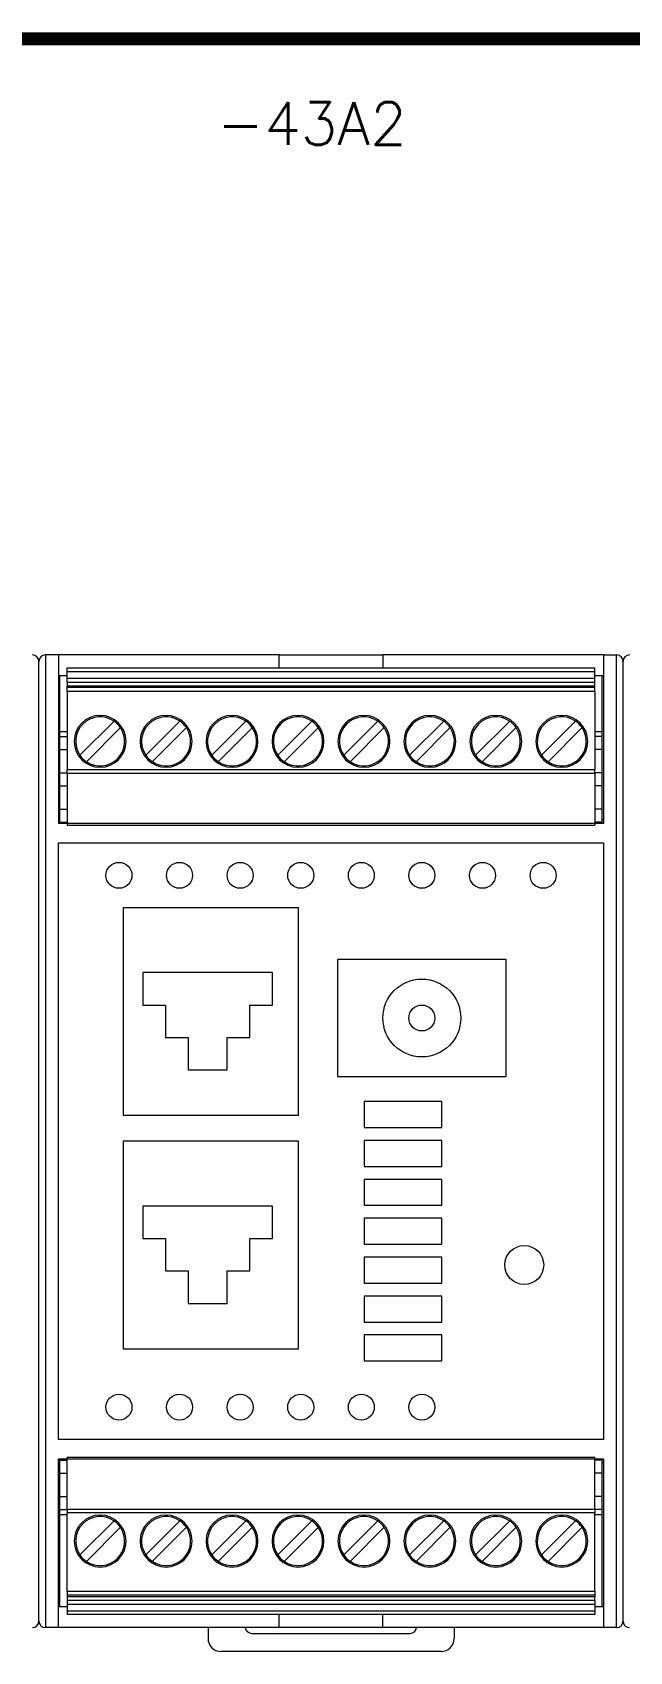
# Model space of a CAD drawing. Extents: x -2993 to 3661, y -4147 to -1441.
# Drawn here: x -1993.1 to -1947.1, y -2703.5 to -2578.7 of the extents above; entities that cross this region are included whole.
import ezdxf
from ezdxf.enums import TextEntityAlignment as Align

# ---------------------------------------------------------------- set-up
doc = ezdxf.new("R2010")
doc.units = 0
doc.header["$LTSCALE"] = 0.1
doc.header["$MEASUREMENT"] = 0
doc.layers.get('0').update_dxf_attribs({"linetype": 'CONTINUOUS'})
doc.layers.add('DIM', color=5, linetype='CONTINUOUS')
doc.styles.get("Standard").update_dxf_attribs({"font": 'simplex.shx'})

msp = doc.modelspace()

# ---------------------------------------------------------------- linework, layer by layer
at = {"color": 7, "linetype": 'Continuous', "lineweight": 13}
for p, q in [((-1991.14, -2626.67), (-1992.14, -2626.67)), ((-1992.14, -2626.67), (-1992.14, -2701.67)), ((-1991.14, -2626.67), (-1991.14, -2639.67)), ((-1974.14, -2626.67), (-1991.14, -2626.67)), ((-1974.14, -2627.67), (-1974.14, -2626.67)), ((-1974.14, -2626.67), (-1966.14, -2626.67)), ((-1949.14, -2626.67), (-1966.14, -2626.67)), ((-1966.14, -2626.67), (-1966.14, -2627.67)), ((-1949.14, -2626.67), (-1949.14, -2639.67)), ((-1949.14, -2626.67), (-1948.14, -2626.67)), ((-1948.14, -2701.67), (-1948.14, -2626.67)), ((-1992.64, -2632.32), (-1992.64, -2627.17)), ((-1992.64, -2701.17), (-1992.64, -2627.17)), ((-1992.64, -2632.32), (-1992.64, -2627.17)), ((-1992.64, -2701.17), (-1992.64, -2627.17)), ((-1992.64, -2701.17), (-1992.64, -2627.17)), ((-1992.64, -2701.17), (-1992.64, -2627.17)), ((-1990.46, -2627.67), (-1949.82, -2627.67)), ((-1990.46, -2627.97), (-1990.46, -2627.67)), ((-1949.82, -2627.97), (-1990.46, -2627.97)), ((-1990.46, -2628.47), (-1990.46, -2627.97)), ((-1949.82, -2627.97), (-1949.82, -2627.67)), ((-1949.82, -2628.47), (-1949.82, -2627.97)), ((-1947.64, -2632.32), (-1947.64, -2627.17)), ((-1947.64, -2701.17), (-1947.64, -2627.17)), ((-1947.64, -2701.17), (-1947.64, -2627.17)), ((-1947.64, -2701.17), (-1947.64, -2627.17)), ((-1947.64, -2632.32), (-1947.64, -2627.17)), ((-1947.64, -2701.17), (-1947.64, -2627.17)), ((-1947.64, -2632.32), (-1947.64, -2627.17)), ((-1947.64, -2701.17), (-1947.64, -2627.17)), ((-1947.64, -2701.17), (-1947.64, -2627.17)), ((-1947.64, -2701.17), (-1947.64, -2627.17)), ((-1991.14, -2628.27), (-1990.46, -2628.27)), ((-1991.04, -2628.27), (-1991.04, -2639.37)), ((-1990.46, -2628.47), (-1949.82, -2628.47)), ((-1990.46, -2628.77), (-1990.46, -2628.47)), ((-1990.46, -2628.77), (-1949.82, -2628.77)), ((-1990.46, -2628.77), (-1990.46, -2629.08)), ((-1949.82, -2629.08), (-1990.46, -2629.08)), ((-1990.46, -2629.19), (-1990.46, -2629.08)), ((-1949.82, -2629.19), (-1990.46, -2629.19)), ((-1990.46, -2629.49), (-1990.46, -2629.19)), ((-1949.82, -2628.27), (-1949.14, -2628.27)), ((-1949.82, -2628.77), (-1949.82, -2628.47)), ((-1949.82, -2629.08), (-1949.82, -2628.77)), ((-1949.82, -2629.19), (-1949.82, -2629.08)), ((-1949.82, -2629.49), (-1949.82, -2629.19)), ((-1949.24, -2639.37), (-1949.24, -2628.27)), ((-1949.82, -2629.49), (-1990.46, -2629.49)), ((-1990.46, -2629.49), (-1990.46, -2635.51)), ((-1949.82, -2629.49), (-1949.82, -2635.51)), ((-1989.48, -2634.41), (-1986.85, -2631.78)), ((-1984.4, -2634.41), (-1981.77, -2631.78)), ((-1979.32, -2634.41), (-1976.69, -2631.78)), ((-1974.24, -2634.41), (-1971.61, -2631.78)), ((-1969.16, -2634.41), (-1966.53, -2631.78)), ((-1964.08, -2634.41), (-1961.45, -2631.78)), ((-1959, -2634.41), (-1956.37, -2631.78)), ((-1953.92, -2634.41), (-1951.29, -2631.78)), ((-1991.04, -2632.57), (-1990.46, -2632.57)), ((-1991.04, -2632.97), (-1990.46, -2632.97)), ((-1986.35, -2632.28), (-1988.98, -2634.91)), ((-1981.27, -2632.28), (-1983.9, -2634.91)), ((-1976.19, -2632.28), (-1978.82, -2634.91)), ((-1971.11, -2632.28), (-1973.74, -2634.91)), ((-1966.03, -2632.28), (-1968.66, -2634.91)), ((-1960.95, -2632.28), (-1963.58, -2634.91)), ((-1955.87, -2632.28), (-1958.5, -2634.91)), ((-1950.79, -2632.28), (-1953.42, -2634.91)), ((-1949.82, -2632.57), (-1949.24, -2632.57)), ((-1949.24, -2632.97), (-1949.82, -2632.97)), ((-1991.04, -2633.97), (-1990.46, -2633.97)), ((-1949.24, -2633.97), (-1949.82, -2633.97)), ((-1990.46, -2635.51), (-1949.82, -2635.51)), ((-1990.46, -2635.81), (-1990.46, -2635.51)), ((-1949.82, -2635.81), (-1949.82, -2635.51)), ((-1991.04, -2635.77), (-1990.46, -2635.77)), ((-1991.04, -2636.77), (-1990.46, -2636.77)), ((-1949.82, -2635.81), (-1990.46, -2635.81)), ((-1990.46, -2635.81), (-1990.46, -2639.79)), ((-1949.24, -2635.77), (-1949.82, -2635.77)), ((-1949.82, -2635.81), (-1949.82, -2639.79)), ((-1949.24, -2636.77), (-1949.82, -2636.77)), ((-1991.04, -2638.57), (-1990.46, -2638.57)), ((-1949.24, -2638.57), (-1949.82, -2638.57)), ((-1991.14, -2639.37), (-1991.04, -2639.37)), ((-1949.14, -2639.67), (-1991.14, -2639.67)), ((-1991.04, -2639.37), (-1991.04, -2639.67)), ((-1991.04, -2639.57), (-1990.46, -2639.57)), ((-1990.46, -2639.79), (-1949.82, -2639.79)), ((-1949.24, -2639.57), (-1949.82, -2639.57)), ((-1949.24, -2639.37), (-1949.14, -2639.37)), ((-1949.24, -2639.67), (-1949.24, -2639.37)), ((-1991.14, -2641.17), (-1949.14, -2641.17)), ((-1991.14, -2687.17), (-1991.14, -2641.17)), ((-1949.14, -2641.17), (-1949.14, -2687.17)), ((-1986.14, -2646.17), (-1986.14, -2662.17)), ((-1986.14, -2646.17), (-1986.14, -2662.17)), ((-1972.64, -2646.17), (-1986.14, -2646.17)), ((-1972.64, -2646.17), (-1986.14, -2646.17)), ((-1972.64, -2662.17), (-1972.64, -2646.17)), ((-1972.64, -2662.17), (-1972.64, -2646.17)), ((-1956.64, -2650.17), (-1969.64, -2650.17)), ((-1969.64, -2650.17), (-1969.64, -2659.17)), ((-1956.64, -2659.17), (-1956.64, -2650.17)), ((-1984.64, -2651.17), (-1984.64, -2653.67)), ((-1974.64, -2651.17), (-1984.64, -2651.17)), ((-1974.64, -2653.67), (-1974.64, -2651.17)), ((-1984.64, -2653.67), (-1982.89, -2653.67)), ((-1982.89, -2653.67), (-1982.89, -2656.17)), ((-1976.39, -2656.17), (-1976.39, -2653.67)), ((-1976.39, -2653.67), (-1974.64, -2653.67)), ((-1982.89, -2656.17), (-1981.14, -2656.17)), ((-1981.14, -2656.17), (-1981.14, -2658.67)), ((-1978.14, -2658.67), (-1978.14, -2656.17)), ((-1978.14, -2656.17), (-1976.39, -2656.17)), ((-1981.14, -2658.67), (-1978.14, -2658.67)), ((-1969.64, -2659.17), (-1956.64, -2659.17)), ((-1961.59, -2661.11), (-1967.59, -2661.11)), ((-1967.59, -2661.11), (-1967.59, -2663.11)), ((-1961.59, -2663.11), (-1961.59, -2661.11)), ((-1986.14, -2662.17), (-1972.64, -2662.17)), ((-1986.14, -2662.17), (-1972.64, -2662.17)), ((-1972.64, -2664.17), (-1986.14, -2664.17)), ((-1972.64, -2664.17), (-1986.14, -2664.17)), ((-1986.14, -2664.17), (-1986.14, -2680.17)), ((-1986.14, -2664.17), (-1986.14, -2680.17)), ((-1972.64, -2680.17), (-1972.64, -2664.17)), ((-1972.64, -2680.17), (-1972.64, -2664.17)), ((-1967.59, -2663.11), (-1961.59, -2663.11)), ((-1961.59, -2664.11), (-1967.59, -2664.11)), ((-1967.59, -2664.11), (-1967.59, -2666.11)), ((-1961.59, -2666.11), (-1961.59, -2664.11)), ((-1967.59, -2666.11), (-1961.59, -2666.11)), ((-1961.59, -2667.11), (-1967.59, -2667.11)), ((-1967.59, -2667.11), (-1967.59, -2669.11)), ((-1961.59, -2669.11), (-1961.59, -2667.11)), ((-1974.64, -2669.17), (-1984.64, -2669.17)), ((-1984.64, -2669.17), (-1984.64, -2671.67)), ((-1974.64, -2671.67), (-1974.64, -2669.17)), ((-1967.59, -2669.11), (-1961.59, -2669.11)), ((-1961.59, -2670.11), (-1967.59, -2670.11)), ((-1967.59, -2670.11), (-1967.59, -2672.11)), ((-1961.59, -2672.11), (-1961.59, -2670.11)), ((-1984.64, -2671.67), (-1982.89, -2671.67)), ((-1982.89, -2671.67), (-1982.89, -2674.17)), ((-1976.39, -2674.17), (-1976.39, -2671.67)), ((-1976.39, -2671.67), (-1974.64, -2671.67)), ((-1967.59, -2672.11), (-1961.59, -2672.11)), ((-1982.89, -2674.17), (-1981.14, -2674.17)), ((-1981.14, -2674.17), (-1981.14, -2676.67)), ((-1978.14, -2676.67), (-1978.14, -2674.17)), ((-1978.14, -2674.17), (-1976.39, -2674.17)), ((-1961.59, -2673.11), (-1967.59, -2673.11)), ((-1967.59, -2673.11), (-1967.59, -2675.11)), ((-1961.59, -2675.11), (-1961.59, -2673.11)), ((-1992.64, -2701.17), (-1992.64, -2674.67)), ((-1992.64, -2701.17), (-1992.64, -2674.67)), ((-1992.64, -2701.17), (-1992.64, -2674.67)), ((-1967.59, -2675.11), (-1961.59, -2675.11)), ((-1947.64, -2701.17), (-1947.64, -2674.67)), ((-1947.64, -2701.17), (-1947.64, -2674.67)), ((-1947.64, -2701.17), (-1947.64, -2674.67)), ((-1947.64, -2701.17), (-1947.64, -2674.67)), ((-1947.64, -2701.17), (-1947.64, -2674.67)), ((-1981.14, -2676.67), (-1978.14, -2676.67)), ((-1961.59, -2676.11), (-1967.59, -2676.11)), ((-1967.59, -2676.11), (-1967.59, -2678.11)), ((-1961.59, -2678.11), (-1961.59, -2676.11)), ((-1967.59, -2678.11), (-1961.59, -2678.11)), ((-1961.59, -2679.11), (-1967.59, -2679.11)), ((-1967.59, -2679.11), (-1967.59, -2681.11)), ((-1961.59, -2681.11), (-1961.59, -2679.11)), ((-1986.14, -2680.17), (-1972.64, -2680.17)), ((-1986.14, -2680.17), (-1972.64, -2680.17)), ((-1967.59, -2681.11), (-1961.59, -2681.11)), ((-1949.14, -2687.17), (-1991.14, -2687.17)), ((-1991.14, -2688.67), (-1949.14, -2688.67)), ((-1991.14, -2701.67), (-1991.14, -2688.67)), ((-1991.04, -2688.97), (-1991.14, -2688.97)), ((-1991.04, -2688.67), (-1991.04, -2688.97)), ((-1991.04, -2688.77), (-1990.46, -2688.77)), ((-1991.04, -2688.97), (-1991.04, -2700.07)), ((-1949.82, -2688.55), (-1990.46, -2688.55)), ((-1990.46, -2692.53), (-1990.46, -2688.55)), ((-1949.82, -2692.53), (-1949.82, -2688.55)), ((-1949.24, -2688.77), (-1949.82, -2688.77)), ((-1949.24, -2688.97), (-1949.24, -2688.67)), ((-1949.14, -2688.97), (-1949.24, -2688.97)), ((-1949.24, -2700.07), (-1949.24, -2688.97)), ((-1949.14, -2688.67), (-1949.14, -2701.67)), ((-1991.04, -2689.77), (-1990.46, -2689.77)), ((-1949.24, -2689.77), (-1949.82, -2689.77)), ((-1991.04, -2691.57), (-1990.46, -2691.57)), ((-1949.24, -2691.57), (-1949.82, -2691.57)), ((-1991.04, -2692.57), (-1990.46, -2692.57)), ((-1990.46, -2692.97), (-1991.04, -2692.97)), ((-1990.46, -2692.53), (-1949.82, -2692.53)), ((-1990.46, -2692.53), (-1990.46, -2692.83)), ((-1949.82, -2692.83), (-1990.46, -2692.83)), ((-1990.46, -2698.85), (-1990.46, -2692.83)), ((-1949.82, -2692.53), (-1949.82, -2692.83)), ((-1949.24, -2692.57), (-1949.82, -2692.57)), ((-1949.82, -2698.85), (-1949.82, -2692.83)), ((-1949.24, -2692.97), (-1949.82, -2692.97)), ((-1989.48, -2696.07), (-1986.85, -2693.44)), ((-1986.35, -2693.94), (-1988.98, -2696.57)), ((-1984.4, -2696.07), (-1981.77, -2693.44)), ((-1981.27, -2693.94), (-1983.9, -2696.57)), ((-1979.32, -2696.07), (-1976.69, -2693.44)), ((-1976.19, -2693.94), (-1978.82, -2696.57)), ((-1974.24, -2696.07), (-1971.61, -2693.44)), ((-1971.11, -2693.94), (-1973.74, -2696.57)), ((-1969.16, -2696.07), (-1966.53, -2693.44)), ((-1966.03, -2693.94), (-1968.66, -2696.57)), ((-1964.08, -2696.07), (-1961.45, -2693.44)), ((-1960.95, -2693.94), (-1963.58, -2696.57)), ((-1959, -2696.07), (-1956.37, -2693.44)), ((-1955.87, -2693.94), (-1958.5, -2696.57)), ((-1953.92, -2696.07), (-1951.29, -2693.44)), ((-1950.79, -2693.94), (-1953.42, -2696.57)), ((-1990.46, -2698.85), (-1949.82, -2698.85)), ((-1990.46, -2698.85), (-1990.46, -2699.15)), ((-1990.46, -2699.15), (-1949.82, -2699.15)), ((-1990.46, -2699.15), (-1990.46, -2699.27)), ((-1949.82, -2698.85), (-1949.82, -2699.15)), ((-1949.82, -2699.15), (-1949.82, -2699.27)), ((-1990.46, -2700.07), (-1991.14, -2700.07)), ((-1990.46, -2699.27), (-1949.82, -2699.27)), ((-1990.46, -2699.27), (-1990.46, -2699.58)), ((-1949.82, -2699.58), (-1990.46, -2699.58)), ((-1990.46, -2699.58), (-1990.46, -2699.88)), ((-1949.82, -2699.88), (-1990.46, -2699.88)), ((-1990.46, -2699.88), (-1990.46, -2700.37)), ((-1990.46, -2700.37), (-1949.82, -2700.37)), ((-1990.46, -2700.37), (-1990.46, -2700.67)), ((-1949.82, -2699.58), (-1949.82, -2699.27)), ((-1949.82, -2699.58), (-1949.82, -2699.88)), ((-1949.82, -2699.88), (-1949.82, -2700.37)), ((-1949.14, -2700.07), (-1949.82, -2700.07)), ((-1949.82, -2700.37), (-1949.82, -2700.67)), ((-1991.14, -2701.67), (-1992.14, -2701.67)), ((-1974.14, -2701.67), (-1991.14, -2701.67)), ((-1949.82, -2700.67), (-1990.46, -2700.67)), ((-1979.61, -2701.67), (-1979.61, -2702.52)), ((-1974.14, -2701.67), (-1974.14, -2700.67)), ((-1966.14, -2701.67), (-1974.14, -2701.67)), ((-1966.14, -2701.67), (-1966.14, -2700.67)), ((-1949.14, -2701.67), (-1966.14, -2701.67)), ((-1960.66, -2701.67), (-1960.66, -2702.52)), ((-1948.14, -2701.67), (-1949.14, -2701.67)), ((-1976.24, -2702.12), (-1964.04, -2702.12)), ((-1961.66, -2703.52), (-1978.61, -2703.52))]:
    msp.add_line(p, q, dxfattribs=at)
for centre, radius in [((-1986.47, -2643.67), 1), ((-1981.8, -2643.67), 1), ((-1977.14, -2643.67), 1), ((-1972.47, -2643.67), 1), ((-1967.8, -2643.67), 1), ((-1963.14, -2643.67), 1), ((-1958.47, -2643.67), 1), ((-1953.8, -2643.67), 1), ((-1963.14, -2654.67), 3), ((-1963.14, -2654.67), 1), ((-1955.25, -2673.71), 1.5), ((-1986.47, -2684.67), 1), ((-1981.8, -2684.67), 1), ((-1977.14, -2684.67), 1), ((-1972.47, -2684.67), 1), ((-1967.8, -2684.67), 1), ((-1963.14, -2684.67), 1)]:
    msp.add_circle(centre, radius, dxfattribs=at)
for centre, radius, start, end in [((-1993.14, -2627.17), 0.5, 0, 89.9998), ((-1992.14, -2627.17), 0.5, 90.0002, 179.9998), ((-1948.14, -2627.17), 0.5, 0, 89.9998), ((-1947.14, -2627.17), 0.5, 90.0002, 179.9998), ((-1987.92, -2633.34), 2, 90, 270), ((-1987.92, -2633.34), 1.89, 55.6634, 135), ((-1987.92, -2633.34), 2, 270, 90), ((-1987.92, -2633.34), 1.89, 34.3365, 55.6635), ((-1982.84, -2633.34), 2, 90, 270), ((-1982.84, -2633.34), 1.89, 55.6634, 135), ((-1982.84, -2633.34), 2, 270, 90), ((-1982.84, -2633.34), 1.89, 34.3365, 55.6635), ((-1977.76, -2633.34), 2, 90, 270), ((-1977.76, -2633.34), 1.89, 55.6634, 135), ((-1977.76, -2633.34), 2, 270, 90), ((-1977.76, -2633.34), 1.89, 34.3365, 55.6635), ((-1972.68, -2633.34), 2, 90, 270), ((-1972.68, -2633.34), 1.89, 55.6634, 135), ((-1972.68, -2633.34), 2, 270, 90), ((-1972.68, -2633.34), 1.89, 34.3365, 55.6635), ((-1967.6, -2633.34), 2, 90, 270), ((-1967.6, -2633.34), 1.89, 55.6634, 135), ((-1967.6, -2633.34), 2, 270, 90), ((-1967.6, -2633.34), 1.89, 34.3365, 55.6635), ((-1962.52, -2633.34), 2, 90, 270), ((-1962.52, -2633.34), 1.89, 55.6634, 135), ((-1962.52, -2633.34), 2, 270, 90), ((-1962.52, -2633.34), 1.89, 34.3365, 55.6635), ((-1957.44, -2633.34), 2, 90, 270), ((-1957.44, -2633.34), 1.89, 55.6634, 135), ((-1957.44, -2633.34), 2, 270, 90), ((-1957.44, -2633.34), 1.89, 34.3365, 55.6635), ((-1952.36, -2633.34), 2, 90, 270), ((-1952.36, -2633.34), 1.89, 55.6634, 135), ((-1952.36, -2633.34), 2, 270, 90), ((-1952.36, -2633.34), 1.89, 34.3365, 55.6635), ((-1987.92, -2633.34), 1.89, 135, 214.3366), ((-1987.92, -2633.34), 1.89, 315, 34.3366), ((-1982.84, -2633.34), 1.89, 135, 214.3366), ((-1982.84, -2633.34), 1.89, 315, 34.3366), ((-1977.76, -2633.34), 1.89, 135, 214.3366), ((-1977.76, -2633.34), 1.89, 315, 34.3366), ((-1972.68, -2633.34), 1.89, 135, 214.3366), ((-1972.68, -2633.34), 1.89, 315, 34.3366), ((-1967.6, -2633.34), 1.89, 135, 214.3366), ((-1967.6, -2633.34), 1.89, 315, 34.3366), ((-1962.52, -2633.34), 1.89, 135, 214.3366), ((-1962.52, -2633.34), 1.89, 315, 34.3366), ((-1957.44, -2633.34), 1.89, 135, 214.3366), ((-1957.44, -2633.34), 1.89, 315, 34.3366), ((-1952.36, -2633.34), 1.89, 135, 214.3366), ((-1952.36, -2633.34), 1.89, 315, 34.3366), ((-1987.92, -2633.34), 1.89, 214.3365, 235.6635), ((-1987.92, -2633.34), 1.89, 235.6634, 315), ((-1982.84, -2633.34), 1.89, 214.3365, 235.6635), ((-1982.84, -2633.34), 1.89, 235.6634, 315), ((-1977.76, -2633.34), 1.89, 214.3365, 235.6635), ((-1977.76, -2633.34), 1.89, 235.6634, 315), ((-1972.68, -2633.34), 1.89, 214.3365, 235.6635), ((-1972.68, -2633.34), 1.89, 235.6634, 315), ((-1967.6, -2633.34), 1.89, 214.3365, 235.6635), ((-1967.6, -2633.34), 1.89, 235.6634, 315), ((-1962.52, -2633.34), 1.89, 214.3365, 235.6635), ((-1962.52, -2633.34), 1.89, 235.6634, 315), ((-1957.44, -2633.34), 1.89, 214.3365, 235.6635), ((-1957.44, -2633.34), 1.89, 235.6634, 315), ((-1952.36, -2633.34), 1.89, 214.3365, 235.6635), ((-1952.36, -2633.34), 1.89, 235.6634, 315), ((-1987.92, -2695), 2, 90, 270), ((-1987.92, -2695), 2, 270, 90), ((-1982.84, -2695), 2, 90, 270), ((-1982.84, -2695), 2, 270, 90), ((-1977.76, -2695), 2, 90, 270), ((-1977.76, -2695), 2, 270, 90), ((-1972.68, -2695), 2, 90, 270), ((-1972.68, -2695), 2, 270, 90), ((-1967.6, -2695), 2, 90, 270), ((-1967.6, -2695), 2, 270, 90), ((-1962.52, -2695), 2, 90, 270), ((-1962.52, -2695), 2, 270, 90), ((-1957.44, -2695), 2, 90, 270), ((-1957.44, -2695), 2, 270, 90), ((-1952.36, -2695), 2, 90, 270), ((-1952.36, -2695), 2, 270, 90), ((-1987.92, -2695), 1.89, 135, 214.3366), ((-1987.92, -2695), 1.89, 55.6634, 135), ((-1987.92, -2695), 1.89, 34.3365, 55.6635), ((-1987.92, -2695), 1.89, 315, 34.3366), ((-1982.84, -2695), 1.89, 135, 214.3366), ((-1982.84, -2695), 1.89, 55.6634, 135), ((-1982.84, -2695), 1.89, 34.3365, 55.6635), ((-1982.84, -2695), 1.89, 315, 34.3366), ((-1977.76, -2695), 1.89, 135, 214.3366), ((-1977.76, -2695), 1.89, 55.6634, 135), ((-1977.76, -2695), 1.89, 34.3365, 55.6635), ((-1977.76, -2695), 1.89, 315, 34.3366), ((-1972.68, -2695), 1.89, 135, 214.3366), ((-1972.68, -2695), 1.89, 55.6634, 135), ((-1972.68, -2695), 1.89, 34.3365, 55.6635), ((-1972.68, -2695), 1.89, 315, 34.3366), ((-1967.6, -2695), 1.89, 135, 214.3366), ((-1967.6, -2695), 1.89, 55.6634, 135), ((-1967.6, -2695), 1.89, 34.3365, 55.6635), ((-1967.6, -2695), 1.89, 315, 34.3366), ((-1962.52, -2695), 1.89, 135, 214.3366), ((-1962.52, -2695), 1.89, 55.6634, 135), ((-1962.52, -2695), 1.89, 34.3365, 55.6635), ((-1962.52, -2695), 1.89, 315, 34.3366), ((-1957.44, -2695), 1.89, 135, 214.3366), ((-1957.44, -2695), 1.89, 55.6634, 135), ((-1957.44, -2695), 1.89, 34.3365, 55.6635), ((-1957.44, -2695), 1.89, 315, 34.3366), ((-1952.36, -2695), 1.89, 135, 214.3366), ((-1952.36, -2695), 1.89, 55.6634, 135), ((-1952.36, -2695), 1.89, 34.3365, 55.6635), ((-1952.36, -2695), 1.89, 315, 34.3366), ((-1987.92, -2695), 1.89, 214.3365, 235.6635), ((-1987.92, -2695), 1.89, 235.6634, 315), ((-1982.84, -2695), 1.89, 214.3365, 235.6635), ((-1982.84, -2695), 1.89, 235.6634, 315), ((-1977.76, -2695), 1.89, 214.3365, 235.6635), ((-1977.76, -2695), 1.89, 235.6634, 315), ((-1972.68, -2695), 1.89, 214.3365, 235.6635), ((-1972.68, -2695), 1.89, 235.6634, 315), ((-1967.6, -2695), 1.89, 214.3365, 235.6635), ((-1967.6, -2695), 1.89, 235.6634, 315), ((-1962.52, -2695), 1.89, 214.3365, 235.6635), ((-1962.52, -2695), 1.89, 235.6634, 315), ((-1957.44, -2695), 1.89, 214.3365, 235.6635), ((-1957.44, -2695), 1.89, 235.6634, 315), ((-1952.36, -2695), 1.89, 214.3365, 235.6635), ((-1952.36, -2695), 1.89, 235.6634, 315), ((-1993.14, -2701.17), 0.5, 270.0002, 0), ((-1992.14, -2701.17), 0.5, 180.0002, 270), ((-1976.24, -2701.62), 0.5, 185.7392, 269.9999), ((-1964.04, -2701.62), 0.5, 270.0001, 354.2608), ((-1948.14, -2701.17), 0.5, 270.0002, 0), ((-1947.14, -2701.17), 0.5, 180.0002, 270), ((-1978.61, -2702.52), 1, 180.0004, 270), ((-1961.66, -2702.52), 1, 270.0001, 359.9999)]:
    msp.add_arc(centre, radius, start, end, dxfattribs=at)
at = {"layer": 'DIM', "lineweight": 13}
msp.add_line((-1782.6, -2579.17), (-2752.6, -2579.17), dxfattribs=at)
at = {"layer": 'DIM', "lineweight": 13, "const_width": 1}
msp.add_lwpolyline([(-2752.6, -2579.17), (-1782.6, -2579.17)], dxfattribs=at)

# ---------------------------------------------------------------- texts
at = {"lineweight": 13}
msp.add_text('-43A2', height=3.281, dxfattribs=at).set_placement((-1971.62, -2587.34), align=Align.CENTER)

doc.saveas('drawing.dxf')
